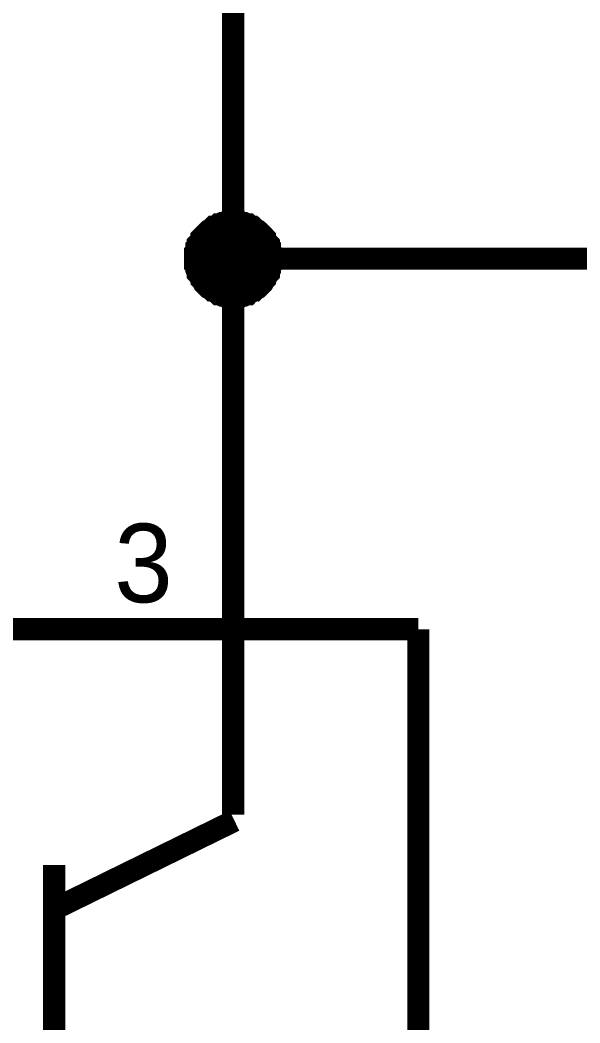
# Model space of a CAD drawing. Header units: millimetres. Extents: x 0 to 420, y 0 to 297.
# Drawn here: x 167.15 to 174.71, y 67.18 to 80.71 of the extents above; entities that cross this region are included whole.
import ezdxf

# ---------------------------------------------------------------- set-up
doc = ezdxf.new("R2010")
doc.units = ezdxf.units.MM
doc.layers.add('Sheet', color=255, linetype='Continuous')

msp = doc.modelspace()

# ---------------------------------------------------------------- linework, layer by layer
at = {"layer": 'Sheet'}
for points, const_width in [([(170.029, 82.496), (170.029, 79.996)], 0.3), ([(170.029, 77.496), (170.029, 79.996)], 0.3), ([(169.516, 77.496), (169.516, 77.529), (169.516, 77.545), (169.516, 77.578), (169.533, 77.595), (169.533, 77.628), (169.533, 77.645), (169.549, 77.661), (169.549, 77.694), (169.566, 77.711), (169.582, 77.727), (169.599, 77.76), (169.599, 77.777), (169.615, 77.794), (169.632, 77.81), (169.648, 77.827), (169.665, 77.843), (169.682, 77.86), (169.698, 77.876), (169.731, 77.893), (169.748, 77.91), (169.764, 77.926), (169.781, 77.926), (169.814, 77.943), (169.831, 77.959), (169.847, 77.959), (169.88, 77.976), (169.897, 77.976), (169.93, 77.976), (169.946, 77.992), (169.98, 77.992), (169.996, 77.992), (170.029, 77.992)], 0.3), ([(169.516, 77.496), (169.516, 77.529), (169.516, 77.545), (169.516, 77.578), (169.533, 77.595), (169.533, 77.628), (169.533, 77.645), (169.549, 77.661), (169.549, 77.694), (169.566, 77.711), (169.582, 77.727), (169.599, 77.76), (169.599, 77.777), (169.615, 77.794), (169.632, 77.81), (169.648, 77.827), (169.665, 77.843), (169.682, 77.86), (169.698, 77.876), (169.731, 77.893), (169.748, 77.91), (169.764, 77.926), (169.781, 77.926), (169.814, 77.943), (169.831, 77.959), (169.847, 77.959), (169.88, 77.976), (169.897, 77.976), (169.93, 77.976), (169.946, 77.992), (169.98, 77.992), (169.996, 77.992), (170.029, 77.992)], 0.3), ([(169.516, 77.496), (169.516, 77.529), (169.516, 77.545), (169.516, 77.578), (169.533, 77.595), (169.533, 77.628), (169.533, 77.645), (169.549, 77.661), (169.549, 77.694), (169.566, 77.711), (169.582, 77.727), (169.599, 77.76), (169.599, 77.777), (169.615, 77.794), (169.632, 77.81), (169.648, 77.827), (169.665, 77.843), (169.682, 77.86), (169.698, 77.876), (169.731, 77.893), (169.748, 77.91), (169.764, 77.926), (169.781, 77.926), (169.814, 77.943), (169.831, 77.959), (169.847, 77.959), (169.88, 77.976), (169.897, 77.976), (169.93, 77.976), (169.946, 77.992), (169.98, 77.992), (169.996, 77.992), (170.029, 77.992)], 0.3), ([(169.516, 77.496), (169.516, 77.529), (169.516, 77.545), (169.516, 77.578), (169.533, 77.595), (169.533, 77.628), (169.533, 77.645), (169.549, 77.661), (169.549, 77.694), (169.566, 77.711), (169.582, 77.727), (169.599, 77.76), (169.599, 77.777), (169.615, 77.794), (169.632, 77.81), (169.648, 77.827), (169.665, 77.843), (169.682, 77.86), (169.698, 77.876), (169.731, 77.893), (169.748, 77.91), (169.764, 77.926), (169.781, 77.926), (169.814, 77.943), (169.831, 77.959), (169.847, 77.959), (169.88, 77.976), (169.897, 77.976), (169.93, 77.976), (169.946, 77.992), (169.98, 77.992), (169.996, 77.992), (170.029, 77.992)], 0.3), ([(170.029, 77.992), (170.029, 77.992)], 0.3), ([(170.029, 77.992), (170.062, 77.992), (170.079, 77.992), (170.112, 77.992), (170.128, 77.976), (170.162, 77.976), (170.178, 77.976), (170.211, 77.959), (170.228, 77.959), (170.244, 77.943), (170.277, 77.926), (170.294, 77.926), (170.311, 77.91), (170.327, 77.893), (170.36, 77.876), (170.377, 77.86), (170.393, 77.843), (170.41, 77.827), (170.426, 77.81), (170.443, 77.794), (170.459, 77.777), (170.459, 77.76), (170.476, 77.727), (170.493, 77.711), (170.509, 77.694), (170.509, 77.661), (170.526, 77.645), (170.526, 77.628), (170.526, 77.595), (170.542, 77.578), (170.542, 77.545), (170.542, 77.529), (170.542, 77.496)], 0.3), ([(170.029, 77.992), (170.029, 77.992)], 0.3), ([(170.029, 77.992), (170.062, 77.992), (170.079, 77.992), (170.112, 77.992), (170.128, 77.976), (170.162, 77.976), (170.178, 77.976), (170.211, 77.959), (170.228, 77.959), (170.244, 77.943), (170.277, 77.926), (170.294, 77.926), (170.311, 77.91), (170.327, 77.893), (170.36, 77.876), (170.377, 77.86), (170.393, 77.843), (170.41, 77.827), (170.426, 77.81), (170.443, 77.794), (170.459, 77.777), (170.459, 77.76), (170.476, 77.727), (170.493, 77.711), (170.509, 77.694), (170.509, 77.661), (170.526, 77.645), (170.526, 77.628), (170.526, 77.595), (170.542, 77.578), (170.542, 77.545), (170.542, 77.529), (170.542, 77.496)], 0.3), ([(170.029, 77.992), (170.029, 77.992)], 0.3), ([(170.029, 77.992), (170.062, 77.992), (170.079, 77.992), (170.112, 77.992), (170.128, 77.976), (170.162, 77.976), (170.178, 77.976), (170.211, 77.959), (170.228, 77.959), (170.244, 77.943), (170.277, 77.926), (170.294, 77.926), (170.311, 77.91), (170.327, 77.893), (170.36, 77.876), (170.377, 77.86), (170.393, 77.843), (170.41, 77.827), (170.426, 77.81), (170.443, 77.794), (170.459, 77.777), (170.459, 77.76), (170.476, 77.727), (170.493, 77.711), (170.509, 77.694), (170.509, 77.661), (170.526, 77.645), (170.526, 77.628), (170.526, 77.595), (170.542, 77.578), (170.542, 77.545), (170.542, 77.529), (170.542, 77.496)], 0.3), ([(170.029, 77.992), (170.029, 77.992)], 0.3), ([(170.029, 77.992), (170.062, 77.992), (170.079, 77.992), (170.112, 77.992), (170.128, 77.976), (170.162, 77.976), (170.178, 77.976), (170.211, 77.959), (170.228, 77.959), (170.244, 77.943), (170.277, 77.926), (170.294, 77.926), (170.311, 77.91), (170.327, 77.893), (170.36, 77.876), (170.377, 77.86), (170.393, 77.843), (170.41, 77.827), (170.426, 77.81), (170.443, 77.794), (170.459, 77.777), (170.459, 77.76), (170.476, 77.727), (170.493, 77.711), (170.509, 77.694), (170.509, 77.661), (170.526, 77.645), (170.526, 77.628), (170.526, 77.595), (170.542, 77.578), (170.542, 77.545), (170.542, 77.529), (170.542, 77.496)], 0.3), ([(169.516, 77.496), (169.516, 77.529), (169.516, 77.545), (169.516, 77.578), (169.533, 77.595), (169.533, 77.628), (169.533, 77.645), (169.549, 77.661), (169.549, 77.694), (169.566, 77.711), (169.582, 77.727), (169.599, 77.76), (169.599, 77.777), (169.615, 77.794), (169.632, 77.81), (169.648, 77.827), (169.665, 77.843), (169.682, 77.86), (169.698, 77.876), (169.731, 77.893), (169.748, 77.91), (169.764, 77.926), (169.781, 77.926), (169.814, 77.943), (169.831, 77.959), (169.847, 77.959), (169.88, 77.976), (169.897, 77.976), (169.93, 77.976), (169.946, 77.992), (169.98, 77.992), (169.996, 77.992), (170.029, 77.992)], 0.0991), ([(169.516, 77.496), (169.516, 77.529), (169.516, 77.545), (169.516, 77.578), (169.533, 77.595), (169.533, 77.628), (169.533, 77.645), (169.549, 77.661), (169.549, 77.694), (169.566, 77.711), (169.582, 77.727), (169.599, 77.76), (169.599, 77.777), (169.615, 77.794), (169.632, 77.81), (169.648, 77.827), (169.665, 77.843), (169.682, 77.86), (169.698, 77.876), (169.731, 77.893), (169.748, 77.91), (169.764, 77.926), (169.781, 77.926), (169.814, 77.943), (169.831, 77.959), (169.847, 77.959), (169.88, 77.976), (169.897, 77.976), (169.93, 77.976), (169.946, 77.992), (169.98, 77.992), (169.996, 77.992), (170.029, 77.992)], 0.0991), ([(169.516, 77.496), (169.516, 77.529), (169.516, 77.545), (169.516, 77.578), (169.533, 77.595), (169.533, 77.628), (169.533, 77.645), (169.549, 77.661), (169.549, 77.694), (169.566, 77.711), (169.582, 77.727), (169.599, 77.76), (169.599, 77.777), (169.615, 77.794), (169.632, 77.81), (169.648, 77.827), (169.665, 77.843), (169.682, 77.86), (169.698, 77.876), (169.731, 77.893), (169.748, 77.91), (169.764, 77.926), (169.781, 77.926), (169.814, 77.943), (169.831, 77.959), (169.847, 77.959), (169.88, 77.976), (169.897, 77.976), (169.93, 77.976), (169.946, 77.992), (169.98, 77.992), (169.996, 77.992), (170.029, 77.992)], 0.0991), ([(169.516, 77.496), (169.516, 77.529), (169.516, 77.545), (169.516, 77.578), (169.533, 77.595), (169.533, 77.628), (169.533, 77.645), (169.549, 77.661), (169.549, 77.694), (169.566, 77.711), (169.582, 77.727), (169.599, 77.76), (169.599, 77.777), (169.615, 77.794), (169.632, 77.81), (169.648, 77.827), (169.665, 77.843), (169.682, 77.86), (169.698, 77.876), (169.731, 77.893), (169.748, 77.91), (169.764, 77.926), (169.781, 77.926), (169.814, 77.943), (169.831, 77.959), (169.847, 77.959), (169.88, 77.976), (169.897, 77.976), (169.93, 77.976), (169.946, 77.992), (169.98, 77.992), (169.996, 77.992), (170.029, 77.992)], 0.0991), ([(170.029, 77.992), (170.029, 77.992)], 0.0991), ([(170.029, 77.992), (170.062, 77.992), (170.079, 77.992), (170.112, 77.992), (170.128, 77.976), (170.162, 77.976), (170.178, 77.976), (170.211, 77.959), (170.228, 77.959), (170.244, 77.943), (170.277, 77.926), (170.294, 77.926), (170.311, 77.91), (170.327, 77.893), (170.36, 77.876), (170.377, 77.86), (170.393, 77.843), (170.41, 77.827), (170.426, 77.81), (170.443, 77.794), (170.459, 77.777), (170.459, 77.76), (170.476, 77.727), (170.493, 77.711), (170.509, 77.694), (170.509, 77.661), (170.526, 77.645), (170.526, 77.628), (170.526, 77.595), (170.542, 77.578), (170.542, 77.545), (170.542, 77.529), (170.542, 77.496)], 0.0991), ([(170.029, 77.992), (170.029, 77.992)], 0.0991), ([(170.029, 77.992), (170.062, 77.992), (170.079, 77.992), (170.112, 77.992), (170.128, 77.976), (170.162, 77.976), (170.178, 77.976), (170.211, 77.959), (170.228, 77.959), (170.244, 77.943), (170.277, 77.926), (170.294, 77.926), (170.311, 77.91), (170.327, 77.893), (170.36, 77.876), (170.377, 77.86), (170.393, 77.843), (170.41, 77.827), (170.426, 77.81), (170.443, 77.794), (170.459, 77.777), (170.459, 77.76), (170.476, 77.727), (170.493, 77.711), (170.509, 77.694), (170.509, 77.661), (170.526, 77.645), (170.526, 77.628), (170.526, 77.595), (170.542, 77.578), (170.542, 77.545), (170.542, 77.529), (170.542, 77.496)], 0.0991), ([(170.029, 77.992), (170.029, 77.992)], 0.0991), ([(170.029, 77.992), (170.062, 77.992), (170.079, 77.992), (170.112, 77.992), (170.128, 77.976), (170.162, 77.976), (170.178, 77.976), (170.211, 77.959), (170.228, 77.959), (170.244, 77.943), (170.277, 77.926), (170.294, 77.926), (170.311, 77.91), (170.327, 77.893), (170.36, 77.876), (170.377, 77.86), (170.393, 77.843), (170.41, 77.827), (170.426, 77.81), (170.443, 77.794), (170.459, 77.777), (170.459, 77.76), (170.476, 77.727), (170.493, 77.711), (170.509, 77.694), (170.509, 77.661), (170.526, 77.645), (170.526, 77.628), (170.526, 77.595), (170.542, 77.578), (170.542, 77.545), (170.542, 77.529), (170.542, 77.496)], 0.0991), ([(170.029, 77.992), (170.029, 77.992)], 0.0991), ([(170.029, 77.992), (170.062, 77.992), (170.079, 77.992), (170.112, 77.992), (170.128, 77.976), (170.162, 77.976), (170.178, 77.976), (170.211, 77.959), (170.228, 77.959), (170.244, 77.943), (170.277, 77.926), (170.294, 77.926), (170.311, 77.91), (170.327, 77.893), (170.36, 77.876), (170.377, 77.86), (170.393, 77.843), (170.41, 77.827), (170.426, 77.81), (170.443, 77.794), (170.459, 77.777), (170.459, 77.76), (170.476, 77.727), (170.493, 77.711), (170.509, 77.694), (170.509, 77.661), (170.526, 77.645), (170.526, 77.628), (170.526, 77.595), (170.542, 77.578), (170.542, 77.545), (170.542, 77.529), (170.542, 77.496)], 0.0991), ([(170.029, 76.982), (169.996, 76.982), (169.98, 76.982), (169.946, 76.982), (169.93, 76.999), (169.897, 76.999), (169.88, 76.999), (169.847, 77.015), (169.831, 77.015), (169.814, 77.032), (169.781, 77.048), (169.764, 77.065), (169.748, 77.065), (169.731, 77.082), (169.698, 77.098), (169.682, 77.115), (169.665, 77.131), (169.648, 77.148), (169.632, 77.164), (169.615, 77.197), (169.599, 77.214), (169.599, 77.231), (169.582, 77.247), (169.566, 77.28), (169.549, 77.297), (169.549, 77.313), (169.533, 77.347), (169.533, 77.363), (169.533, 77.396), (169.516, 77.413), (169.516, 77.446), (169.516, 77.462), (169.516, 77.496)], 0.3), ([(169.516, 77.496), (169.516, 77.496)], 0.3), ([(170.029, 76.982), (169.996, 76.982), (169.98, 76.982), (169.946, 76.982), (169.93, 76.999), (169.897, 76.999), (169.88, 76.999), (169.847, 77.015), (169.831, 77.015), (169.814, 77.032), (169.781, 77.048), (169.764, 77.065), (169.748, 77.065), (169.731, 77.082), (169.698, 77.098), (169.682, 77.115), (169.665, 77.131), (169.648, 77.148), (169.632, 77.164), (169.615, 77.197), (169.599, 77.214), (169.599, 77.231), (169.582, 77.247), (169.566, 77.28), (169.549, 77.297), (169.549, 77.313), (169.533, 77.347), (169.533, 77.363), (169.533, 77.396), (169.516, 77.413), (169.516, 77.446), (169.516, 77.462), (169.516, 77.496)], 0.3), ([(169.516, 77.496), (169.516, 77.496)], 0.3), ([(170.029, 76.982), (169.996, 76.982), (169.98, 76.982), (169.946, 76.982), (169.93, 76.999), (169.897, 76.999), (169.88, 76.999), (169.847, 77.015), (169.831, 77.015), (169.814, 77.032), (169.781, 77.048), (169.764, 77.065), (169.748, 77.065), (169.731, 77.082), (169.698, 77.098), (169.682, 77.115), (169.665, 77.131), (169.648, 77.148), (169.632, 77.164), (169.615, 77.197), (169.599, 77.214), (169.599, 77.231), (169.582, 77.247), (169.566, 77.28), (169.549, 77.297), (169.549, 77.313), (169.533, 77.347), (169.533, 77.363), (169.533, 77.396), (169.516, 77.413), (169.516, 77.446), (169.516, 77.462), (169.516, 77.496)], 0.3), ([(169.516, 77.496), (169.516, 77.496)], 0.3), ([(170.029, 76.982), (169.996, 76.982), (169.98, 76.982), (169.946, 76.982), (169.93, 76.999), (169.897, 76.999), (169.88, 76.999), (169.847, 77.015), (169.831, 77.015), (169.814, 77.032), (169.781, 77.048), (169.764, 77.065), (169.748, 77.065), (169.731, 77.082), (169.698, 77.098), (169.682, 77.115), (169.665, 77.131), (169.648, 77.148), (169.632, 77.164), (169.615, 77.197), (169.599, 77.214), (169.599, 77.231), (169.582, 77.247), (169.566, 77.28), (169.549, 77.297), (169.549, 77.313), (169.533, 77.347), (169.533, 77.363), (169.533, 77.396), (169.516, 77.413), (169.516, 77.446), (169.516, 77.462), (169.516, 77.496)], 0.3), ([(169.516, 77.496), (169.516, 77.496)], 0.3), ([(170.029, 76.982), (169.996, 76.982), (169.98, 76.982), (169.946, 76.982), (169.93, 76.999), (169.897, 76.999), (169.88, 76.999), (169.847, 77.015), (169.831, 77.015), (169.814, 77.032), (169.781, 77.048), (169.764, 77.065), (169.748, 77.065), (169.731, 77.082), (169.698, 77.098), (169.682, 77.115), (169.665, 77.131), (169.648, 77.148), (169.632, 77.164), (169.615, 77.197), (169.599, 77.214), (169.599, 77.231), (169.582, 77.247), (169.566, 77.28), (169.549, 77.297), (169.549, 77.313), (169.533, 77.347), (169.533, 77.363), (169.533, 77.396), (169.516, 77.413), (169.516, 77.446), (169.516, 77.462), (169.516, 77.496)], 0.0991), ([(169.516, 77.496), (169.516, 77.496)], 0.0991), ([(170.029, 76.982), (169.996, 76.982), (169.98, 76.982), (169.946, 76.982), (169.93, 76.999), (169.897, 76.999), (169.88, 76.999), (169.847, 77.015), (169.831, 77.015), (169.814, 77.032), (169.781, 77.048), (169.764, 77.065), (169.748, 77.065), (169.731, 77.082), (169.698, 77.098), (169.682, 77.115), (169.665, 77.131), (169.648, 77.148), (169.632, 77.164), (169.615, 77.197), (169.599, 77.214), (169.599, 77.231), (169.582, 77.247), (169.566, 77.28), (169.549, 77.297), (169.549, 77.313), (169.533, 77.347), (169.533, 77.363), (169.533, 77.396), (169.516, 77.413), (169.516, 77.446), (169.516, 77.462), (169.516, 77.496)], 0.0991), ([(169.516, 77.496), (169.516, 77.496)], 0.0991), ([(170.029, 76.982), (169.996, 76.982), (169.98, 76.982), (169.946, 76.982), (169.93, 76.999), (169.897, 76.999), (169.88, 76.999), (169.847, 77.015), (169.831, 77.015), (169.814, 77.032), (169.781, 77.048), (169.764, 77.065), (169.748, 77.065), (169.731, 77.082), (169.698, 77.098), (169.682, 77.115), (169.665, 77.131), (169.648, 77.148), (169.632, 77.164), (169.615, 77.197), (169.599, 77.214), (169.599, 77.231), (169.582, 77.247), (169.566, 77.28), (169.549, 77.297), (169.549, 77.313), (169.533, 77.347), (169.533, 77.363), (169.533, 77.396), (169.516, 77.413), (169.516, 77.446), (169.516, 77.462), (169.516, 77.496)], 0.0991), ([(169.516, 77.496), (169.516, 77.496)], 0.0991), ([(170.029, 76.982), (169.996, 76.982), (169.98, 76.982), (169.946, 76.982), (169.93, 76.999), (169.897, 76.999), (169.88, 76.999), (169.847, 77.015), (169.831, 77.015), (169.814, 77.032), (169.781, 77.048), (169.764, 77.065), (169.748, 77.065), (169.731, 77.082), (169.698, 77.098), (169.682, 77.115), (169.665, 77.131), (169.648, 77.148), (169.632, 77.164), (169.615, 77.197), (169.599, 77.214), (169.599, 77.231), (169.582, 77.247), (169.566, 77.28), (169.549, 77.297), (169.549, 77.313), (169.533, 77.347), (169.533, 77.363), (169.533, 77.396), (169.516, 77.413), (169.516, 77.446), (169.516, 77.462), (169.516, 77.496)], 0.0991), ([(169.516, 77.496), (169.516, 77.496)], 0.0991), ([(180.026, 71.236), (180.026, 77.496), (170.029, 77.496), (170.029, 74.995)], 0.3), ([(170.542, 77.496), (170.542, 77.462), (170.542, 77.446), (170.542, 77.413), (170.526, 77.396), (170.526, 77.363), (170.526, 77.347), (170.509, 77.313), (170.509, 77.297), (170.493, 77.28), (170.476, 77.247), (170.459, 77.231), (170.459, 77.214), (170.443, 77.197), (170.426, 77.164), (170.41, 77.148), (170.393, 77.131), (170.377, 77.115), (170.36, 77.098), (170.327, 77.082), (170.311, 77.065), (170.294, 77.065), (170.277, 77.048), (170.244, 77.032), (170.228, 77.015), (170.211, 77.015), (170.178, 76.999), (170.162, 76.999), (170.128, 76.999), (170.112, 76.982), (170.079, 76.982), (170.062, 76.982), (170.029, 76.982)], 0.3), ([(170.542, 77.496), (170.542, 77.462), (170.542, 77.446), (170.542, 77.413), (170.526, 77.396), (170.526, 77.363), (170.526, 77.347), (170.509, 77.313), (170.509, 77.297), (170.493, 77.28), (170.476, 77.247), (170.459, 77.231), (170.459, 77.214), (170.443, 77.197), (170.426, 77.164), (170.41, 77.148), (170.393, 77.131), (170.377, 77.115), (170.36, 77.098), (170.327, 77.082), (170.311, 77.065), (170.294, 77.065), (170.277, 77.048), (170.244, 77.032), (170.228, 77.015), (170.211, 77.015), (170.178, 76.999), (170.162, 76.999), (170.128, 76.999), (170.112, 76.982), (170.079, 76.982), (170.062, 76.982), (170.029, 76.982)], 0.3), ([(170.542, 77.496), (170.542, 77.462), (170.542, 77.446), (170.542, 77.413), (170.526, 77.396), (170.526, 77.363), (170.526, 77.347), (170.509, 77.313), (170.509, 77.297), (170.493, 77.28), (170.476, 77.247), (170.459, 77.231), (170.459, 77.214), (170.443, 77.197), (170.426, 77.164), (170.41, 77.148), (170.393, 77.131), (170.377, 77.115), (170.36, 77.098), (170.327, 77.082), (170.311, 77.065), (170.294, 77.065), (170.277, 77.048), (170.244, 77.032), (170.228, 77.015), (170.211, 77.015), (170.178, 76.999), (170.162, 76.999), (170.128, 76.999), (170.112, 76.982), (170.079, 76.982), (170.062, 76.982), (170.029, 76.982)], 0.3), ([(170.542, 77.496), (170.542, 77.462), (170.542, 77.446), (170.542, 77.413), (170.526, 77.396), (170.526, 77.363), (170.526, 77.347), (170.509, 77.313), (170.509, 77.297), (170.493, 77.28), (170.476, 77.247), (170.459, 77.231), (170.459, 77.214), (170.443, 77.197), (170.426, 77.164), (170.41, 77.148), (170.393, 77.131), (170.377, 77.115), (170.36, 77.098), (170.327, 77.082), (170.311, 77.065), (170.294, 77.065), (170.277, 77.048), (170.244, 77.032), (170.228, 77.015), (170.211, 77.015), (170.178, 76.999), (170.162, 76.999), (170.128, 76.999), (170.112, 76.982), (170.079, 76.982), (170.062, 76.982), (170.029, 76.982)], 0.3), ([(170.542, 77.496), (170.542, 77.462), (170.542, 77.446), (170.542, 77.413), (170.526, 77.396), (170.526, 77.363), (170.526, 77.347), (170.509, 77.313), (170.509, 77.297), (170.493, 77.28), (170.476, 77.247), (170.459, 77.231), (170.459, 77.214), (170.443, 77.197), (170.426, 77.164), (170.41, 77.148), (170.393, 77.131), (170.377, 77.115), (170.36, 77.098), (170.327, 77.082), (170.311, 77.065), (170.294, 77.065), (170.277, 77.048), (170.244, 77.032), (170.228, 77.015), (170.211, 77.015), (170.178, 76.999), (170.162, 76.999), (170.128, 76.999), (170.112, 76.982), (170.079, 76.982), (170.062, 76.982), (170.029, 76.982)], 0.0991), ([(170.542, 77.496), (170.542, 77.462), (170.542, 77.446), (170.542, 77.413), (170.526, 77.396), (170.526, 77.363), (170.526, 77.347), (170.509, 77.313), (170.509, 77.297), (170.493, 77.28), (170.476, 77.247), (170.459, 77.231), (170.459, 77.214), (170.443, 77.197), (170.426, 77.164), (170.41, 77.148), (170.393, 77.131), (170.377, 77.115), (170.36, 77.098), (170.327, 77.082), (170.311, 77.065), (170.294, 77.065), (170.277, 77.048), (170.244, 77.032), (170.228, 77.015), (170.211, 77.015), (170.178, 76.999), (170.162, 76.999), (170.128, 76.999), (170.112, 76.982), (170.079, 76.982), (170.062, 76.982), (170.029, 76.982)], 0.0991), ([(170.542, 77.496), (170.542, 77.462), (170.542, 77.446), (170.542, 77.413), (170.526, 77.396), (170.526, 77.363), (170.526, 77.347), (170.509, 77.313), (170.509, 77.297), (170.493, 77.28), (170.476, 77.247), (170.459, 77.231), (170.459, 77.214), (170.443, 77.197), (170.426, 77.164), (170.41, 77.148), (170.393, 77.131), (170.377, 77.115), (170.36, 77.098), (170.327, 77.082), (170.311, 77.065), (170.294, 77.065), (170.277, 77.048), (170.244, 77.032), (170.228, 77.015), (170.211, 77.015), (170.178, 76.999), (170.162, 76.999), (170.128, 76.999), (170.112, 76.982), (170.079, 76.982), (170.062, 76.982), (170.029, 76.982)], 0.0991), ([(170.542, 77.496), (170.542, 77.462), (170.542, 77.446), (170.542, 77.413), (170.526, 77.396), (170.526, 77.363), (170.526, 77.347), (170.509, 77.313), (170.509, 77.297), (170.493, 77.28), (170.476, 77.247), (170.459, 77.231), (170.459, 77.214), (170.443, 77.197), (170.426, 77.164), (170.41, 77.148), (170.393, 77.131), (170.377, 77.115), (170.36, 77.098), (170.327, 77.082), (170.311, 77.065), (170.294, 77.065), (170.277, 77.048), (170.244, 77.032), (170.228, 77.015), (170.211, 77.015), (170.178, 76.999), (170.162, 76.999), (170.128, 76.999), (170.112, 76.982), (170.079, 76.982), (170.062, 76.982), (170.029, 76.982)], 0.0991), ([(170.542, 77.496), (170.542, 77.496), (170.542, 77.496), (170.542, 77.496), (170.542, 77.496), (170.542, 77.496), (170.542, 77.496), (170.542, 77.496), (170.542, 77.496), (170.542, 77.496), (170.542, 77.496), (170.542, 77.496), (170.542, 77.496), (170.542, 77.496), (170.542, 77.496), (170.542, 77.496), (170.542, 77.496), (170.542, 77.496), (170.542, 77.496), (170.542, 77.496), (170.542, 77.496), (170.542, 77.496), (170.542, 77.496), (170.542, 77.496), (170.542, 77.496), (170.542, 77.496), (170.542, 77.496), (170.542, 77.496), (170.542, 77.496), (170.542, 77.496), (170.542, 77.496), (170.542, 77.496), (170.542, 77.496)], 0.3), ([(170.542, 77.496), (170.542, 77.496)], 0.3), ([(170.542, 77.496), (170.542, 77.496), (170.542, 77.496), (170.542, 77.496), (170.542, 77.496), (170.542, 77.496), (170.542, 77.496), (170.542, 77.496), (170.542, 77.496), (170.542, 77.496), (170.542, 77.496), (170.542, 77.496), (170.542, 77.496), (170.542, 77.496), (170.542, 77.496), (170.542, 77.496), (170.542, 77.496), (170.542, 77.496), (170.542, 77.496), (170.542, 77.496), (170.542, 77.496), (170.542, 77.496), (170.542, 77.496), (170.542, 77.496), (170.542, 77.496), (170.542, 77.496), (170.542, 77.496), (170.542, 77.496), (170.542, 77.496), (170.542, 77.496), (170.542, 77.496), (170.542, 77.496), (170.542, 77.496)], 0.3), ([(170.542, 77.496), (170.542, 77.496)], 0.3), ([(170.542, 77.496), (170.542, 77.496), (170.542, 77.496), (170.542, 77.496), (170.542, 77.496), (170.542, 77.496), (170.542, 77.496), (170.542, 77.496), (170.542, 77.496), (170.542, 77.496), (170.542, 77.496), (170.542, 77.496), (170.542, 77.496), (170.542, 77.496), (170.542, 77.496), (170.542, 77.496), (170.542, 77.496), (170.542, 77.496), (170.542, 77.496), (170.542, 77.496), (170.542, 77.496), (170.542, 77.496), (170.542, 77.496), (170.542, 77.496), (170.542, 77.496), (170.542, 77.496), (170.542, 77.496), (170.542, 77.496), (170.542, 77.496), (170.542, 77.496), (170.542, 77.496), (170.542, 77.496), (170.542, 77.496)], 0.3), ([(170.542, 77.496), (170.542, 77.496)], 0.3), ([(170.542, 77.496), (170.542, 77.496), (170.542, 77.496), (170.542, 77.496), (170.542, 77.496), (170.542, 77.496), (170.542, 77.496), (170.542, 77.496), (170.542, 77.496), (170.542, 77.496), (170.542, 77.496), (170.542, 77.496), (170.542, 77.496), (170.542, 77.496), (170.542, 77.496), (170.542, 77.496), (170.542, 77.496), (170.542, 77.496), (170.542, 77.496), (170.542, 77.496), (170.542, 77.496), (170.542, 77.496), (170.542, 77.496), (170.542, 77.496), (170.542, 77.496), (170.542, 77.496), (170.542, 77.496), (170.542, 77.496), (170.542, 77.496), (170.542, 77.496), (170.542, 77.496), (170.542, 77.496), (170.542, 77.496)], 0.3), ([(170.542, 77.496), (170.542, 77.496)], 0.3), ([(170.542, 77.496), (170.542, 77.496), (170.542, 77.496), (170.542, 77.496), (170.542, 77.496), (170.542, 77.496), (170.542, 77.496), (170.542, 77.496), (170.542, 77.496), (170.542, 77.496), (170.542, 77.496), (170.542, 77.496), (170.542, 77.496), (170.542, 77.496), (170.542, 77.496), (170.542, 77.496), (170.542, 77.496), (170.542, 77.496), (170.542, 77.496), (170.542, 77.496), (170.542, 77.496), (170.542, 77.496), (170.542, 77.496), (170.542, 77.496), (170.542, 77.496), (170.542, 77.496), (170.542, 77.496), (170.542, 77.496), (170.542, 77.496), (170.542, 77.496), (170.542, 77.496), (170.542, 77.496), (170.542, 77.496)], 0.0991), ([(170.542, 77.496), (170.542, 77.496)], 0.0991), ([(170.542, 77.496), (170.542, 77.496), (170.542, 77.496), (170.542, 77.496), (170.542, 77.496), (170.542, 77.496), (170.542, 77.496), (170.542, 77.496), (170.542, 77.496), (170.542, 77.496), (170.542, 77.496), (170.542, 77.496), (170.542, 77.496), (170.542, 77.496), (170.542, 77.496), (170.542, 77.496), (170.542, 77.496), (170.542, 77.496), (170.542, 77.496), (170.542, 77.496), (170.542, 77.496), (170.542, 77.496), (170.542, 77.496), (170.542, 77.496), (170.542, 77.496), (170.542, 77.496), (170.542, 77.496), (170.542, 77.496), (170.542, 77.496), (170.542, 77.496), (170.542, 77.496), (170.542, 77.496), (170.542, 77.496)], 0.0991), ([(170.542, 77.496), (170.542, 77.496)], 0.0991), ([(170.542, 77.496), (170.542, 77.496), (170.542, 77.496), (170.542, 77.496), (170.542, 77.496), (170.542, 77.496), (170.542, 77.496), (170.542, 77.496), (170.542, 77.496), (170.542, 77.496), (170.542, 77.496), (170.542, 77.496), (170.542, 77.496), (170.542, 77.496), (170.542, 77.496), (170.542, 77.496), (170.542, 77.496), (170.542, 77.496), (170.542, 77.496), (170.542, 77.496), (170.542, 77.496), (170.542, 77.496), (170.542, 77.496), (170.542, 77.496), (170.542, 77.496), (170.542, 77.496), (170.542, 77.496), (170.542, 77.496), (170.542, 77.496), (170.542, 77.496), (170.542, 77.496), (170.542, 77.496), (170.542, 77.496)], 0.0991), ([(170.542, 77.496), (170.542, 77.496)], 0.0991), ([(170.542, 77.496), (170.542, 77.496), (170.542, 77.496), (170.542, 77.496), (170.542, 77.496), (170.542, 77.496), (170.542, 77.496), (170.542, 77.496), (170.542, 77.496), (170.542, 77.496), (170.542, 77.496), (170.542, 77.496), (170.542, 77.496), (170.542, 77.496), (170.542, 77.496), (170.542, 77.496), (170.542, 77.496), (170.542, 77.496), (170.542, 77.496), (170.542, 77.496), (170.542, 77.496), (170.542, 77.496), (170.542, 77.496), (170.542, 77.496), (170.542, 77.496), (170.542, 77.496), (170.542, 77.496), (170.542, 77.496), (170.542, 77.496), (170.542, 77.496), (170.542, 77.496), (170.542, 77.496), (170.542, 77.496)], 0.0991), ([(170.542, 77.496), (170.542, 77.496)], 0.0991), ([(170.029, 69.994), (170.029, 74.995)], 0.3), ([(153.776, 72.495), (172.528, 72.495)], 0.3), ([(172.528, 72.495), (172.528, 62.493)], 0.3), ([(170.046, 69.912), (167.613, 68.719)], 0.3), ([(167.613, 69.315), (167.613, 65.557)], 0.3)]:
    msp.add_lwpolyline(points, dxfattribs=dict(at, const_width=const_width))
at = {"layer": 'Sheet', "const_width": 0.508}
msp.add_lwpolyline([(169.746, 77.5, 1), (170.254, 77.5, 1)], format="xyb", close=True, dxfattribs=at)

# ---------------------------------------------------------------- texts
at = {"layer": 'Sheet'}
msp.add_text('3', height=1.06, dxfattribs=at).set_placement((168.424, 72.859))

doc.saveas('drawing.dxf')
